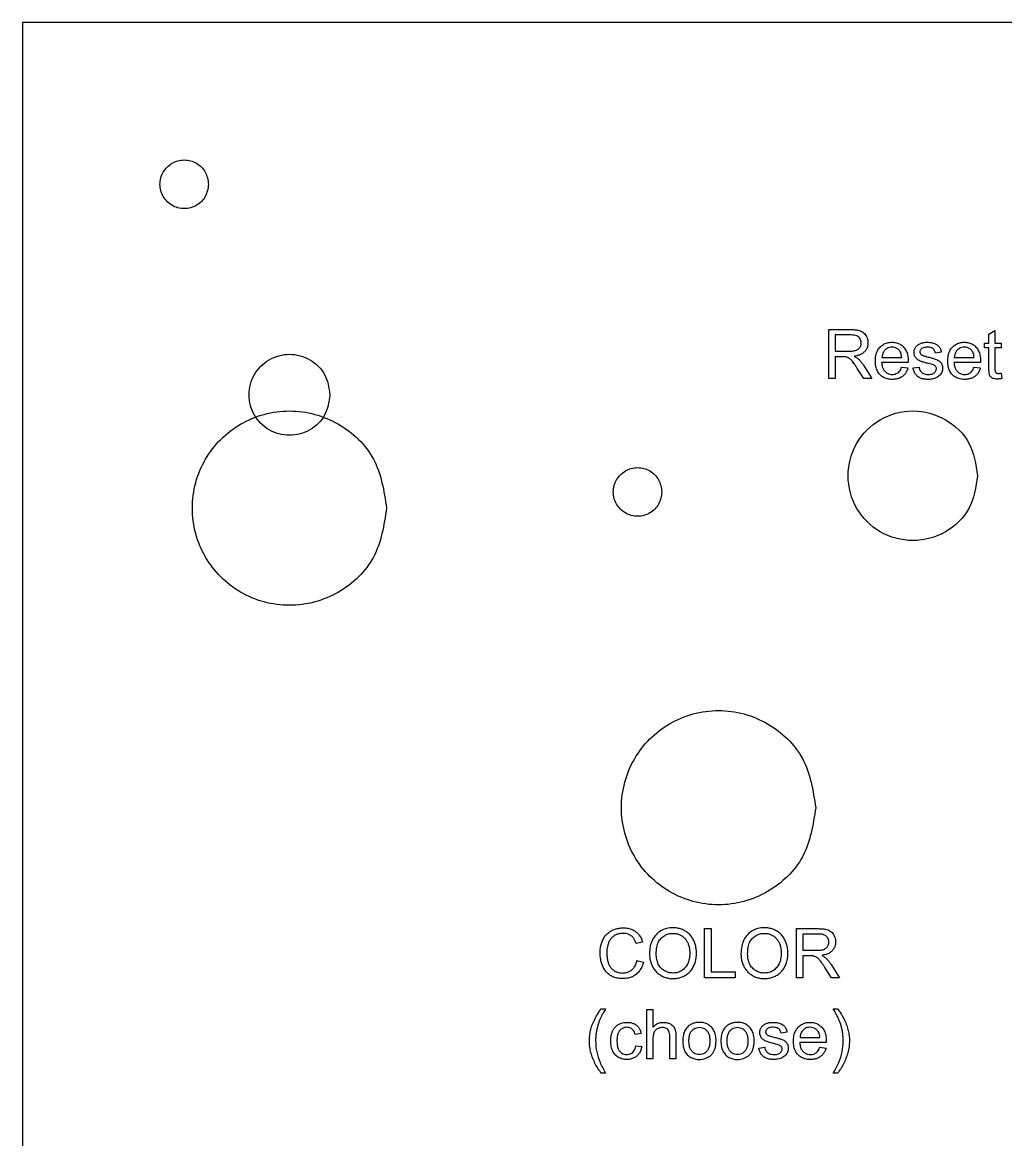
# Model space of a CAD drawing. Extents: x 20 to 296, y 20 to 296.
# Drawn here: x 20 to 80.7, y 227 to 296 of the extents above; entities that cross this region are included whole.
import ezdxf

# ---------------------------------------------------------------- set-up
doc = ezdxf.new("R2010")
doc.units = 0
doc.layers.add('backplate_C4_v3.0', color=7, linetype='CONTINUOUS')

msp = doc.modelspace()

# ---------------------------------------------------------------- linework, layer by layer
at = {"layer": 'backplate_C4_v3.0', "color": 7}
for p, q in [((295.999997, 296.000025), (19.999999, 296.000025)), ((19.999999, 296.000025), (19.999999, 20.000027)), ((69.804058, 274.000027), (69.804058, 277.030333)), ((69.804058, 277.030333), (71.147645, 277.030333)), ((71.164181, 276.69547), (70.205067, 276.69547)), ((70.205067, 276.69547), (70.205067, 275.692947)), ((79.699127, 276.738878), (80.06913, 276.96212)), ((79.699127, 276.195242), (79.699127, 276.738878)), ((80.06913, 276.96212), (80.06913, 276.195242)), ((79.426275, 275.905854), (79.426275, 276.195242)), ((79.426275, 276.195242), (79.699127, 276.195242)), ((80.06913, 276.195242), (80.443267, 276.195242)), ((80.443267, 276.195242), (80.443267, 275.905854)), ((70.205067, 275.692947), (71.06703, 275.692947)), ((70.205067, 275.692947), (70.205067, 275.692947)), ((70.670155, 275.345681), (70.205067, 275.345681)), ((70.205067, 275.345681), (70.205067, 274.000027)), ((76.752148, 275.628868), (76.388346, 275.579259)), ((79.699127, 275.905854), (79.426275, 275.905854)), ((79.699127, 274.642882), (79.699127, 275.905854)), ((80.443267, 275.905854), (80.06913, 275.905854)), ((80.06913, 275.905854), (80.06913, 274.622211)), ((71.970334, 274.000027), (71.569324, 274.63048)), ((71.947596, 274.824783), (72.474696, 274.000027)), ((74.704325, 275.00255), (73.067216, 275.00255)), ((73.0879, 275.308474), (74.313665, 275.308474)), ((73.0879, 275.308474), (73.0879, 275.308474)), ((74.309517, 274.706961), (74.309531, 274.706961)), ((74.309531, 274.706961), (74.694004, 274.659418)), ((75.011686, 274.655284), (75.379622, 274.713162)), ((75.011686, 274.655284), (75.011686, 274.655284)), ((79.174725, 275.00255), (77.537616, 275.00255)), ((77.558301, 275.308474), (78.784065, 275.308474)), ((77.558301, 275.308474), (77.558301, 275.308474)), ((78.779918, 274.706961), (78.779932, 274.706961)), ((78.779932, 274.706961), (79.164404, 274.659418)), ((70.205067, 274.000027), (69.804058, 274.000027)), ((69.804058, 274.000027), (69.804058, 274.000027)), ((72.474696, 274.000027), (71.970334, 274.000027)), ((80.443266, 274.332823), (80.443267, 274.332823)), ((80.443267, 274.332823), (80.497011, 274.004161)), ((62.133203, 237.000023), (62.133203, 240.030329)), ((62.133203, 240.030329), (62.534213, 240.030329)), ((62.534213, 240.030329), (62.534213, 237.357624)), ((67.803208, 237.000023), (67.803208, 240.030329)), ((67.803208, 240.030329), (69.146795, 240.030329)), ((69.163331, 239.695466), (68.204217, 239.695466)), ((68.204217, 239.695466), (68.204217, 238.692943)), ((58.311215, 239.199372), (57.916407, 239.106355)), ((57.961882, 238.062491), (58.362891, 237.961205)), ((57.961882, 238.062491), (57.961882, 238.062491)), ((58.73425, 238.475902), (58.73425, 238.475902)), ((59.147662, 238.469701), (59.147662, 238.469701)), ((64.381517, 238.475902), (64.381517, 238.475902)), ((64.794929, 238.469701), (64.794929, 238.469701)), ((68.204217, 238.692943), (69.06618, 238.692943)), ((68.204217, 238.692943), (68.204217, 238.692943)), ((68.669305, 238.345678), (68.204217, 238.345678)), ((68.204217, 238.345678), (68.204217, 237.000024)), ((69.969484, 237.000023), (69.568475, 237.630476)), ((69.946746, 237.824779), (70.473846, 237.000023)), ((64.026628, 237.000023), (62.133203, 237.000023)), ((62.133203, 237.000023), (62.133203, 237.000023)), ((62.534213, 237.357624), (64.026628, 237.357624)), ((64.026628, 237.357624), (64.026628, 237.000023)), ((68.204217, 237.000024), (67.803208, 237.000024)), ((67.803208, 237.000024), (67.803208, 237.000023)), ((70.473846, 237.000023), (69.969484, 237.000023)), ((55.756285, 235.082016), (56.022935, 235.082016)), ((58.571584, 232.000033), (58.571584, 235.030339)), ((58.571584, 235.030339), (58.943654, 235.030339)), ((58.943654, 235.030339), (58.943654, 233.943067)), ((70.080445, 235.082016), (70.347096, 235.082016)), ((58.218117, 233.550326), (57.856382, 233.494516)), ((59.987518, 232.000033), (59.987518, 233.391163)), ((60.359588, 233.391163), (60.359588, 232.000033)), ((67.224418, 233.628875), (66.860615, 233.579265)), ((68.03057, 233.308481), (69.256335, 233.308481)), ((68.03057, 233.308481), (68.03057, 233.308481)), ((57.887388, 232.804119), (58.253257, 232.756576)), ((57.887388, 232.804119), (57.887388, 232.804119)), ((58.943654, 233.200994), (58.943654, 232.000033)), ((60.786824, 233.097641), (60.786824, 233.097641)), ((61.169229, 233.097641), (61.169229, 233.097641)), ((63.140558, 233.097641), (63.140558, 233.097641)), ((63.522963, 233.097641), (63.522963, 233.097641)), ((65.483955, 232.655291), (65.851891, 232.713168)), ((65.483955, 232.655291), (65.483955, 232.655291)), ((69.646995, 233.002556), (68.009885, 233.002556)), ((69.252187, 232.706967), (69.252201, 232.706967)), ((69.252201, 232.706967), (69.636674, 232.659425)), ((58.943654, 232.000033), (58.571584, 232.000033)), ((58.571584, 232.000033), (58.571584, 232.000033)), ((60.359588, 232.000033), (59.987518, 232.000033)), ((56.022935, 231.109132), (55.756285, 231.109132)), ((55.756285, 231.109132), (55.756285, 231.109132)), ((70.347096, 231.109132), (70.080445, 231.109132)), ((70.347096, 231.109132), (70.347096, 231.109132))]:
    msp.add_line(p, q, dxfattribs=at)
for points, knots in [([(31.5, 286.00001), (31.458773, 286.264436), (31.37754, 286.785446), (30.780367, 287.359038), (30.001376, 287.571574), (29.214207, 287.359038), (28.641085, 286.785446), (28.428394, 286.000018), (28.641089, 285.214593), (29.21421, 284.641017), (30.001376, 284.428482), (30.780364, 284.641017), (31.377536, 285.214593), (31.458772, 285.735592), (31.5, 286.00001)], [0, 0, 0, 0, 0.784292, 1.545323, 2.329612, 3.113902, 3.874932, 4.659224, 5.443492, 6.204516, 6.988806, 7.773094, 8.534118, 9.318387, 9.318387, 9.318387, 9.318387]), ([(71.06703, 275.692947), (71.123748, 275.693921), (71.228664, 275.695723), (71.372901, 275.713739), (71.493506, 275.743348), (71.592063, 275.790585), (71.672895, 275.852144), (71.735472, 275.928732), (71.779846, 276.015146), (71.80753, 276.107751), (71.817154, 276.216783), (71.802892, 276.337812), (71.748152, 276.460911), (71.657711, 276.565136), (71.527944, 276.644434), (71.357833, 276.688689), (71.232583, 276.693075), (71.164181, 276.69547)], [0, 0, 0, 0, 0.170071, 0.31459, 0.435313, 0.540912, 0.64014, 0.737713, 0.834993, 0.92983, 1.025793, 1.161736, 1.290671, 1.424024, 1.569585, 1.739945, 1.944933, 1.944933, 1.944933, 1.944933]), ([(71.147645, 277.030333), (71.23057, 277.028897), (71.38258, 277.026264), (71.589545, 277.000206), (71.759006, 276.955423), (71.89807, 276.884857), (72.012968, 276.786078), (72.105294, 276.661705), (72.175179, 276.519797), (72.217832, 276.364753), (72.232274, 276.189408), (72.212874, 276.001358), (72.141137, 275.813723), (72.021778, 275.650129), (71.851044, 275.517662), (71.628921, 275.423784), (71.462359, 275.394482), (71.372954, 275.378754)], [0, 0, 0, 0, 0.248676, 0.455845, 0.624375, 0.771986, 0.919588, 1.07471, 1.233611, 1.391578, 1.554102, 1.759139, 1.953254, 2.149823, 2.35916, 2.59367, 2.865407, 2.865407, 2.865407, 2.865407]), ([(74.694004, 274.659418), (74.67114, 274.588777), (74.626914, 274.452139), (74.510645, 274.273208), (74.361315, 274.129021), (74.177665, 274.023562), (73.962375, 273.96208), (73.70871, 273.942784), (73.435937, 273.968609), (73.1699, 274.068832), (72.952112, 274.237934), (72.792356, 274.470697), (72.69938, 274.759203), (72.673825, 275.082819), (72.699733, 275.409247), (72.79337, 275.707166), (72.955718, 275.945146), (73.169392, 276.120025), (73.426995, 276.225206), (73.705084, 276.25491), (73.980811, 276.225603), (74.231166, 276.122202), (74.439469, 275.951025), (74.598297, 275.717849), (74.68973, 275.425792), (74.707416, 275.20543), (74.706201, 275.073593), (74.705465, 275.040519), (74.70473, 275.016023), (74.704325, 275.00255)], [0, 0, 0, 0, 0.221958, 0.429327, 0.632699, 0.83952, 1.057968, 1.298636, 1.599469, 1.872784, 2.14003, 2.413798, 2.706858, 3.03883, 3.38205, 3.684042, 3.964597, 4.233981, 4.500897, 4.787257, 5.064869, 5.32463, 5.58792, 5.862739, 6.158848, 6.495601, 6.521326, 6.554406, 6.594845, 6.594845, 6.594845, 6.594845]), ([(75.379622, 274.713162), (75.38837, 274.667173), (75.405037, 274.579547), (75.464189, 274.462548), (75.548247, 274.368353), (75.660219, 274.301701), (75.796654, 274.263232), (75.947753, 274.25291), (76.096425, 274.262212), (76.227397, 274.294541), (76.328725, 274.353044), (76.39904, 274.428741), (76.443398, 274.513972), (76.456473, 274.601658), (76.445302, 274.684178), (76.405974, 274.754307), (76.34431, 274.808535), (76.251635, 274.847513), (76.124263, 274.888293), (75.939922, 274.936095), (75.734637, 274.989088), (75.544895, 275.047996), (75.402061, 275.09985), (75.297355, 275.16125), (75.215782, 275.231794), (75.151229, 275.31454), (75.106765, 275.408052), (75.079313, 275.508174), (75.071108, 275.609248), (75.078346, 275.707148), (75.100577, 275.798711), (75.137795, 275.884716), (75.188479, 275.963397), (75.250425, 276.033889), (75.318044, 276.090066), (75.390606, 276.135589), (75.470082, 276.17088), (75.5618, 276.201404), (75.662826, 276.226689), (75.770903, 276.241693), (75.899632, 276.246934), (76.043208, 276.239858), (76.19538, 276.215798), (76.332231, 276.174631), (76.451674, 276.120317), (76.550837, 276.052659), (76.627435, 275.970045), (76.684165, 275.871929), (76.727074, 275.757302), (76.743475, 275.673297), (76.752148, 275.628868)], [0, 0, 0, 0, 0.139877, 0.266523, 0.387987, 0.513837, 0.651835, 0.809476, 0.966075, 1.097452, 1.210501, 1.311747, 1.403573, 1.494426, 1.573458, 1.649015, 1.730515, 1.814863, 1.948427, 2.132118, 2.38583, 2.584359, 2.728302, 2.840443, 2.94642, 3.050059, 3.152884, 3.255012, 3.359896, 3.455494, 3.548409, 3.641204, 3.735305, 3.828059, 3.92166, 3.998007, 4.084341, 4.18181, 4.28776, 4.39631, 4.508505, 4.673846, 4.826767, 4.969538, 5.101268, 5.219016, 5.327259, 5.436209, 5.557014, 5.692633, 5.692633, 5.692633, 5.692633]), ([(79.164404, 274.659418), (79.14154, 274.588777), (79.097315, 274.452139), (78.981045, 274.273208), (78.831715, 274.129021), (78.648065, 274.023562), (78.432776, 273.96208), (78.17911, 273.942784), (77.906337, 273.968609), (77.6403, 274.068832), (77.422512, 274.237934), (77.262757, 274.470697), (77.16978, 274.759203), (77.144225, 275.082819), (77.170133, 275.409247), (77.26377, 275.707166), (77.426118, 275.945146), (77.639793, 276.120025), (77.897396, 276.225206), (78.175484, 276.25491), (78.451212, 276.225603), (78.701566, 276.122201), (78.909869, 275.951025), (79.068697, 275.717849), (79.160131, 275.425792), (79.177816, 275.20543), (79.176602, 275.073593), (79.175865, 275.040519), (79.17513, 275.016023), (79.174725, 275.00255)], [0, 0, 0, 0, 0.221958, 0.429326, 0.632699, 0.83952, 1.057968, 1.298636, 1.599469, 1.872783, 2.140029, 2.413797, 2.706857, 3.03883, 3.38205, 3.684041, 3.964596, 4.23398, 4.500897, 4.787257, 5.064869, 5.324629, 5.58792, 5.862739, 6.158848, 6.495601, 6.521325, 6.554406, 6.594845, 6.594845, 6.594845, 6.594845]), ([(39, 273.000043), (38.931287, 273.44075), (38.7959, 274.309094), (37.800608, 275.26507), (36.502292, 275.619291), (35.190346, 275.26507), (34.23514, 274.309093), (33.880659, 273.000035), (34.235137, 271.690973), (35.190343, 270.734982), (36.502292, 270.38076), (37.800611, 270.734982), (38.795904, 271.690973), (38.931288, 272.559328), (39, 273.000043)], [0, 0, 0, 0, 1.307142, 2.575521, 3.88267, 5.189818, 6.458195, 7.765337, 9.072503, 10.340887, 11.648036, 12.955185, 14.22357, 15.530736, 15.530736, 15.530736, 15.530736]), ([(71.569324, 274.63048), (71.532861, 274.686556), (71.465625, 274.789958), (71.369298, 274.929315), (71.285992, 275.042358), (71.211719, 275.131447), (71.143949, 275.200244), (71.079079, 275.250017), (71.016934, 275.285969), (70.955958, 275.312888), (70.896651, 275.332505), (70.832034, 275.340529), (70.757515, 275.345046), (70.701403, 275.345454), (70.670155, 275.345681)], [0, 0, 0, 0, 0.200659, 0.37, 0.508172, 0.621772, 0.717753, 0.797223, 0.866279, 0.9326, 0.997037, 1.052741, 1.127311, 1.221032, 1.221032, 1.221032, 1.221032]), ([(71.372954, 275.378754), (71.405756, 275.362336), (71.466888, 275.331737), (71.548265, 275.281805), (71.637468, 275.211744), (71.733496, 275.109849), (71.845613, 274.97578), (71.91287, 274.876198), (71.947596, 274.824783)], [0, 0, 0, 0, 0.110019, 0.205039, 0.285856, 0.449561, 0.623797, 0.809789, 0.809789, 0.809789, 0.809789]), ([(74.313665, 275.308474), (74.306713, 275.365236), (74.293828, 275.470428), (74.247992, 275.612772), (74.168103, 275.741184), (74.049769, 275.849394), (73.888805, 275.924928), (73.717296, 275.945407), (73.551233, 275.927523), (73.401774, 275.868425), (73.274446, 275.771671), (73.17465, 275.642389), (73.108207, 275.484031), (73.094865, 275.368687), (73.0879, 275.308474)], [0, 0, 0, 0, 0.171353, 0.317556, 0.444445, 0.621142, 0.790681, 0.969363, 1.132401, 1.287346, 1.445408, 1.606336, 1.772178, 1.953303, 1.953303, 1.953303, 1.953303]), ([(76.388346, 275.579259), (76.381125, 275.614763), (76.367194, 275.683258), (76.316697, 275.774681), (76.24546, 275.84839), (76.15222, 275.902832), (76.037057, 275.933482), (75.901819, 275.941769), (75.763751, 275.934154), (75.638319, 275.908912), (75.544373, 275.861093), (75.481128, 275.799371), (75.441478, 275.730522), (75.430818, 275.664603), (75.436578, 275.609047), (75.452155, 275.564435), (75.478535, 275.523291), (75.515103, 275.485071), (75.563943, 275.452261), (75.620482, 275.424697), (75.698722, 275.401912), (75.808136, 275.369946), (75.976483, 275.324005), (76.16996, 275.271346), (76.353635, 275.21413), (76.491848, 275.163747), (76.597577, 275.110635), (76.681111, 275.044544), (76.74934, 274.965015), (76.799858, 274.87075), (76.829037, 274.762056), (76.838308, 274.64428), (76.826935, 274.52225), (76.789136, 274.402866), (76.72816, 274.290732), (76.645214, 274.188452), (76.538566, 274.102808), (76.412487, 274.034477), (76.269575, 273.985892), (76.113702, 273.956235), (75.917833, 273.946234), (75.698835, 273.96081), (75.474775, 274.017404), (75.292973, 274.118298), (75.157245, 274.263524), (75.059218, 274.445267), (75.028074, 274.582874), (75.011686, 274.655284)], [0, 0, 0, 0, 0.108181, 0.208702, 0.308431, 0.41242, 0.528454, 0.66254, 0.817397, 0.942582, 1.043572, 1.128838, 1.204395, 1.277985, 1.324882, 1.37086, 1.418334, 1.470478, 1.528392, 1.59393, 1.658355, 1.772401, 1.93611, 2.181747, 2.373947, 2.513087, 2.622805, 2.727293, 2.830428, 2.935132, 3.045299, 3.165595, 3.287929, 3.410623, 3.538566, 3.668814, 3.803004, 3.946179, 4.096895, 4.254054, 4.42063, 4.684117, 4.909766, 5.108723, 5.298631, 5.498409, 5.720294, 5.720294, 5.720294, 5.720294]), ([(78.784065, 275.308474), (78.777113, 275.365236), (78.764228, 275.470428), (78.718393, 275.612772), (78.638504, 275.741185), (78.520169, 275.849394), (78.359205, 275.924928), (78.187697, 275.945407), (78.021633, 275.927523), (77.872174, 275.868425), (77.744847, 275.771671), (77.64505, 275.64239), (77.578607, 275.484031), (77.565265, 275.368687), (77.558301, 275.308474)], [0, 0, 0, 0, 0.171353, 0.317556, 0.444444, 0.621142, 0.790681, 0.969363, 1.132401, 1.287346, 1.445408, 1.606336, 1.772178, 1.953303, 1.953303, 1.953303, 1.953303]), ([(73.067216, 275.00255), (73.074612, 274.927843), (73.08849, 274.78766), (73.157257, 274.596523), (73.263588, 274.44546), (73.399154, 274.33565), (73.558386, 274.269055), (73.716057, 274.251477), (73.858497, 274.263369), (73.977931, 274.299519), (74.084518, 274.360794), (74.176402, 274.450133), (74.253728, 274.567419), (74.290152, 274.658524), (74.309517, 274.706961)], [0, 0, 0, 0, 0.224604, 0.421457, 0.60181, 0.772187, 0.938029, 1.112515, 1.242829, 1.36466, 1.483825, 1.608094, 1.745686, 1.901882, 1.901882, 1.901882, 1.901882]), ([(77.537616, 275.00255), (77.545012, 274.927843), (77.55889, 274.78766), (77.627657, 274.596523), (77.733988, 274.44546), (77.869554, 274.33565), (78.028786, 274.269055), (78.186457, 274.251477), (78.328898, 274.263369), (78.448331, 274.299519), (78.554919, 274.360794), (78.646802, 274.450133), (78.724128, 274.567419), (78.760552, 274.658524), (78.779918, 274.706961)], [0, 0, 0, 0, 0.224604, 0.421457, 0.601809, 0.772187, 0.938029, 1.112515, 1.242829, 1.364661, 1.483825, 1.608095, 1.745686, 1.901883, 1.901883, 1.901883, 1.901883]), ([(80.497011, 274.004161), (80.463399, 273.997598), (80.398912, 273.985007), (80.304966, 273.973855), (80.203002, 273.969397), (80.096746, 273.97492), (79.990143, 273.994786), (79.902996, 274.030777), (79.834253, 274.079075), (79.780457, 274.13582), (79.737114, 274.208374), (79.714233, 274.314266), (79.701037, 274.461695), (79.699822, 274.576897), (79.699127, 274.642882)], [0, 0, 0, 0, 0.102713, 0.197066, 0.283501, 0.408646, 0.515533, 0.607244, 0.689185, 0.765716, 0.840442, 0.939491, 1.087033, 1.284846, 1.284846, 1.284846, 1.284846]), ([(80.06913, 274.622211), (80.069387, 274.591011), (80.069833, 274.536954), (80.075348, 274.468632), (80.084117, 274.420306), (80.103213, 274.38881), (80.124877, 274.364262), (80.152301, 274.34313), (80.187855, 274.328384), (80.231316, 274.319898), (80.278202, 274.317626), (80.328666, 274.319753), (80.383147, 274.324687), (80.422232, 274.329977), (80.443266, 274.332823)], [0, 0, 0, 0, 0.0935, 0.161994, 0.206169, 0.238787, 0.271002, 0.304121, 0.341668, 0.385316, 0.436391, 0.482124, 0.536769, 0.600439, 0.600439, 0.600439, 0.600439]), ([(42.5, 266.000015), (42.335091, 267.057717), (42.010164, 269.14175), (39.621463, 271.436102), (36.505505, 272.286229), (33.356832, 271.436102), (31.064336, 269.14175), (30.213583, 266.000018), (31.064334, 262.858288), (33.356838, 260.563952), (36.505505, 259.713841), (39.621458, 260.563952), (42.010165, 262.858288), (42.335091, 264.942315), (42.5, 266.000015)], [0, 0, 0, 0, 3.137159, 6.18127, 9.318426, 12.455581, 15.49969, 18.636849, 21.773999, 24.818096, 27.955249, 31.092402, 34.136501, 37.273651, 37.273651, 37.273651, 37.273651]), ([(79.000001, 268.000018), (78.890061, 268.705157), (78.673444, 270.094517), (77.080968, 271.62408), (75.003666, 272.190825), (72.904554, 271.62408), (71.376214, 270.094517), (70.809043, 268.000022), (71.37622, 265.90553), (72.904552, 264.375965), (75.003666, 263.809206), (77.08097, 264.375965), (78.673438, 265.90553), (78.89006, 267.294885), (79.000001, 268.000018)], [0, 0, 0, 0, 2.09145, 4.120857, 6.21229, 8.303723, 10.33313, 12.42458, 14.516015, 16.545427, 18.636862, 20.728297, 22.757709, 24.849144, 24.849144, 24.849144, 24.849144]), ([(59.499997, 267.000034), (59.45877, 267.264458), (59.377537, 267.785463), (58.780351, 268.359037), (58.001366, 268.571557), (57.214204, 268.359039), (56.641086, 267.785458), (56.42841, 267.000031), (56.641088, 266.214602), (57.214199, 265.641004), (58.001366, 265.428471), (58.780357, 265.641007), (59.377536, 266.214596), (59.458769, 266.735608), (59.499997, 267.000034)], [0, 0, 0, 0, 0.784284, 1.545306, 2.329596, 3.113877, 3.874888, 4.659169, 5.443459, 6.204481, 6.988765, 7.773058, 8.534092, 9.318385, 9.318385, 9.318385, 9.318385]), ([(68.999985, 247.500031), (68.835079, 248.557732), (68.510158, 250.641762), (66.121472, 252.93612), (63.005515, 253.786245), (59.856843, 252.936118), (57.564341, 250.641767), (56.713585, 247.500031), (57.564341, 244.358294), (59.856843, 242.063943), (63.005515, 241.213817), (66.121472, 242.063941), (68.510158, 244.3583), (68.835079, 246.442329), (68.999985, 247.500031)], [0, 0, 0, 0, 3.137157, 6.181257, 9.318408, 12.455567, 15.49968, 18.636839, 21.773998, 24.818111, 27.95527, 31.09242, 34.136521, 37.273677, 37.273677, 37.273677, 37.273677]), ([(58.362891, 237.961205), (58.331667, 237.858325), (58.271931, 237.661501), (58.116295, 237.402965), (57.916829, 237.198907), (57.677013, 237.052187), (57.402746, 236.964831), (57.105913, 236.940751), (56.811661, 236.960833), (56.540064, 237.024946), (56.307216, 237.136794), (56.115167, 237.29568), (55.956863, 237.492849), (55.835416, 237.72596), (55.748642, 237.983313), (55.695104, 238.25654), (55.678101, 238.544218), (55.69582, 238.833808), (55.75505, 239.112547), (55.855032, 239.363229), (55.993286, 239.581936), (56.167937, 239.764752), (56.37607, 239.905193), (56.606936, 240.007168), (56.855913, 240.069199), (57.123497, 240.089113), (57.395928, 240.06707), (57.657642, 239.989869), (57.884829, 239.858932), (58.073374, 239.680305), (58.222243, 239.457755), (58.280911, 239.287378), (58.311215, 239.199372)], [0, 0, 0, 0, 0.32157, 0.615213, 0.895366, 1.169918, 1.450133, 1.750771, 2.057947, 2.33201, 2.583051, 2.825608, 3.073537, 3.336769, 3.609863, 3.885796, 4.169534, 4.472215, 4.753593, 5.020791, 5.277619, 5.52517, 5.773681, 6.025908, 6.278748, 6.53954, 6.827781, 7.094142, 7.351386, 7.606794, 7.867263, 8.145552, 8.145552, 8.145552, 8.145552]), ([(57.916407, 239.106355), (57.891963, 239.17431), (57.846017, 239.302049), (57.742771, 239.467036), (57.616335, 239.593044), (57.46548, 239.679083), (57.292897, 239.72944), (57.096341, 239.744169), (56.890774, 239.728059), (56.690913, 239.672744), (56.518544, 239.578494), (56.376308, 239.45184), (56.263863, 239.298272), (56.187655, 239.120951), (56.136505, 238.932223), (56.104074, 238.737517), (56.093747, 238.523585), (56.104757, 238.298876), (56.141374, 238.071839), (56.201316, 237.866844), (56.290575, 237.688269), (56.409875, 237.540466), (56.556966, 237.429143), (56.720398, 237.350246), (56.894818, 237.30154), (57.08616, 237.285684), (57.285488, 237.304259), (57.481432, 237.370022), (57.652731, 237.480387), (57.794454, 237.635055), (57.902019, 237.833223), (57.941208, 237.98331), (57.961882, 238.062491)], [0, 0, 0, 0, 0.21619, 0.40638, 0.578699, 0.746321, 0.921805, 1.113627, 1.334668, 1.53749, 1.731036, 1.918622, 2.104536, 2.297298, 2.494003, 2.690195, 2.888225, 3.135435, 3.363796, 3.576745, 3.773755, 3.958849, 4.141313, 4.322407, 4.500438, 4.681426, 4.895653, 5.09655, 5.295569, 5.500359, 5.719603, 5.964432, 5.964432, 5.964432, 5.964432]), ([(58.73425, 238.475902), (58.741627, 238.632494), (58.755551, 238.928078), (58.893276, 239.337488), (59.123402, 239.665655), (59.425195, 239.909624), (59.788893, 240.056467), (60.141332, 240.094098), (60.453628, 240.070366), (60.710295, 240.00284), (60.945102, 239.890868), (61.15348, 239.73932), (61.327829, 239.548801), (61.46212, 239.324067), (61.561375, 239.07348), (61.620238, 238.799078), (61.638577, 238.509656), (61.619702, 238.218625), (61.557794, 237.939947), (61.454665, 237.685643), (61.313897, 237.460496), (61.13488, 237.272235), (60.922927, 237.127404), (60.688754, 237.024643), (60.439999, 236.961464), (60.177243, 236.941415), (59.910738, 236.962527), (59.651009, 237.031825), (59.415236, 237.147653), (59.207458, 237.302486), (59.033834, 237.494081), (58.901099, 237.717111), (58.805923, 237.95955), (58.745055, 238.214647), (58.737867, 238.388446), (58.73425, 238.475902)], [0, 0, 0, 0, 0.468633, 0.884596, 1.276148, 1.656, 2.032689, 2.436507, 2.707977, 2.968864, 3.227851, 3.484045, 3.737155, 3.997085, 4.265137, 4.542329, 4.835369, 5.132596, 5.414422, 5.688023, 5.952004, 6.206395, 6.461672, 6.716883, 6.969891, 7.227954, 7.504059, 7.768143, 8.029455, 8.287378, 8.541043, 8.799985, 9.061426, 9.320163, 9.582242, 9.582242, 9.582242, 9.582242]), ([(59.147662, 238.469701), (59.153031, 238.355742), (59.16319, 238.140137), (59.263263, 237.841036), (59.42867, 237.59946), (59.64572, 237.421302), (59.902704, 237.312193), (60.182586, 237.280819), (60.463054, 237.312266), (60.72219, 237.422465), (60.938667, 237.604719), (61.105715, 237.85275), (61.201454, 238.165608), (61.225169, 238.471394), (61.210625, 238.743961), (61.169369, 238.961505), (61.099026, 239.156991), (61.003907, 239.330091), (60.879704, 239.476129), (60.729926, 239.590515), (60.562752, 239.676767), (60.379245, 239.728327), (60.161212, 239.74626), (59.916547, 239.71897), (59.664028, 239.616676), (59.438162, 239.451679), (59.260198, 239.200483), (59.162393, 238.859687), (59.152879, 238.607824), (59.147662, 238.469701)], [0, 0, 0, 0, 0.34102, 0.645195, 0.932516, 1.208363, 1.476344, 1.758256, 2.044326, 2.314116, 2.590362, 2.882047, 3.198646, 3.560476, 3.796995, 4.016039, 4.222152, 4.417838, 4.605497, 4.792793, 4.979737, 5.16666, 5.360561, 5.633302, 5.896747, 6.169323, 6.46173, 6.80256, 7.216451, 7.216451, 7.216451, 7.216451]), ([(64.381517, 238.475902), (64.388894, 238.632494), (64.402818, 238.928078), (64.540543, 239.337488), (64.770669, 239.665655), (65.072462, 239.909624), (65.43616, 240.056467), (65.788599, 240.094098), (66.100896, 240.070366), (66.357563, 240.00284), (66.59237, 239.890868), (66.800748, 239.73932), (66.975096, 239.548801), (67.109388, 239.324067), (67.208642, 239.07348), (67.267506, 238.799078), (67.285844, 238.509656), (67.26697, 238.218625), (67.205061, 237.939946), (67.101932, 237.685643), (66.961164, 237.460496), (66.782147, 237.272235), (66.570194, 237.127404), (66.336021, 237.024643), (66.087266, 236.961464), (65.82451, 236.941415), (65.558006, 236.962527), (65.298276, 237.031825), (65.062503, 237.147653), (64.854725, 237.302486), (64.681101, 237.494081), (64.548367, 237.717111), (64.45319, 237.95955), (64.392322, 238.214647), (64.385134, 238.388446), (64.381517, 238.475902)], [0, 0, 0, 0, 0.468633, 0.884596, 1.276148, 1.656, 2.032689, 2.436507, 2.707977, 2.968864, 3.227851, 3.484045, 3.737155, 3.997085, 4.265137, 4.542329, 4.835369, 5.132596, 5.414422, 5.688023, 5.952004, 6.206395, 6.461672, 6.716883, 6.969891, 7.227954, 7.50406, 7.768144, 8.029455, 8.287378, 8.541044, 8.799985, 9.061426, 9.320163, 9.582242, 9.582242, 9.582242, 9.582242]), ([(64.794929, 238.469701), (64.800298, 238.355742), (64.810457, 238.140137), (64.91053, 237.841036), (65.075937, 237.59946), (65.292987, 237.421302), (65.549971, 237.312193), (65.829853, 237.280819), (66.110322, 237.312266), (66.369457, 237.422465), (66.585934, 237.604719), (66.752983, 237.85275), (66.848722, 238.165608), (66.872437, 238.471394), (66.857893, 238.743961), (66.816636, 238.961505), (66.746293, 239.156991), (66.651174, 239.330091), (66.526972, 239.476129), (66.377193, 239.590515), (66.210019, 239.676767), (66.026512, 239.728327), (65.808479, 239.74626), (65.563814, 239.71897), (65.311296, 239.616676), (65.085429, 239.451679), (64.907465, 239.200483), (64.80966, 238.859687), (64.800146, 238.607824), (64.794929, 238.469701)], [0, 0, 0, 0, 0.34102, 0.645195, 0.932516, 1.208363, 1.476344, 1.758256, 2.044327, 2.314116, 2.590362, 2.882048, 3.198646, 3.560476, 3.796995, 4.01604, 4.222153, 4.417839, 4.605497, 4.792794, 4.979737, 5.16666, 5.360561, 5.633303, 5.896747, 6.169323, 6.46173, 6.80256, 7.216451, 7.216451, 7.216451, 7.216451]), ([(69.06618, 238.692943), (69.122899, 238.693918), (69.227814, 238.69572), (69.372051, 238.713735), (69.492657, 238.743344), (69.591213, 238.790581), (69.672045, 238.85214), (69.734623, 238.928728), (69.778996, 239.015143), (69.80668, 239.107747), (69.816304, 239.21678), (69.802042, 239.337808), (69.747302, 239.460908), (69.656861, 239.565133), (69.527094, 239.644431), (69.356983, 239.688685), (69.231734, 239.693071), (69.163331, 239.695466)], [0, 0, 0, 0, 0.170071, 0.31459, 0.435313, 0.540912, 0.64014, 0.737713, 0.834993, 0.92983, 1.025793, 1.161736, 1.290671, 1.424024, 1.569585, 1.739945, 1.944933, 1.944933, 1.944933, 1.944933]), ([(69.146795, 240.030329), (69.229721, 240.028893), (69.38173, 240.02626), (69.588695, 240.000203), (69.758156, 239.95542), (69.89722, 239.884853), (70.012118, 239.786074), (70.104444, 239.661701), (70.174329, 239.519794), (70.216982, 239.364749), (70.231424, 239.189405), (70.212024, 239.001354), (70.140286, 238.813719), (70.020928, 238.650126), (69.850194, 238.517658), (69.628071, 238.42378), (69.461509, 238.394479), (69.372104, 238.378751)], [0, 0, 0, 0, 0.248676, 0.455845, 0.624375, 0.771986, 0.919588, 1.074709, 1.23361, 1.391578, 1.554102, 1.759139, 1.953254, 2.149823, 2.35916, 2.593669, 2.865407, 2.865407, 2.865407, 2.865407]), ([(69.568475, 237.630476), (69.532011, 237.686553), (69.464775, 237.789955), (69.368448, 237.929311), (69.285142, 238.042355), (69.210869, 238.131443), (69.143099, 238.20024), (69.078229, 238.250014), (69.016084, 238.285965), (68.955108, 238.312885), (68.895801, 238.332501), (68.831184, 238.340526), (68.756665, 238.345042), (68.700553, 238.345451), (68.669305, 238.345678)], [0, 0, 0, 0, 0.200659, 0.37, 0.508172, 0.621772, 0.717753, 0.797223, 0.866279, 0.9326, 0.997037, 1.052741, 1.127311, 1.221032, 1.221032, 1.221032, 1.221032]), ([(69.372104, 238.378751), (69.404906, 238.362332), (69.466038, 238.331733), (69.547415, 238.281801), (69.636618, 238.21174), (69.732646, 238.109845), (69.844763, 237.975776), (69.91202, 237.876195), (69.946746, 237.824779)], [0, 0, 0, 0, 0.110019, 0.205039, 0.285856, 0.449561, 0.623798, 0.809789, 0.809789, 0.809789, 0.809789]), ([(55.756285, 231.109132), (55.689402, 231.199086), (55.552972, 231.38258), (55.381264, 231.688965), (55.228884, 232.017664), (55.109382, 232.366501), (55.038067, 232.729388), (55.015748, 233.082699), (55.033983, 233.41994), (55.087091, 233.736238), (55.181732, 234.061528), (55.325276, 234.396786), (55.517019, 234.746467), (55.675055, 234.968099), (55.756285, 235.082016)], [0, 0, 0, 0, 0.33598, 0.68535, 1.051216, 1.421988, 1.788591, 2.157287, 2.48115, 2.799791, 3.117355, 3.495117, 3.891707, 4.311133, 4.311133, 4.311133, 4.311133]), ([(56.022935, 235.082016), (55.973246, 234.995802), (55.884866, 234.842456), (55.773565, 234.638256), (55.684404, 234.456438), (55.612107, 234.275524), (55.545698, 234.076779), (55.487132, 233.856598), (55.441297, 233.6158), (55.411531, 233.356007), (55.396023, 232.960253), (55.453737, 232.419708), (55.662848, 231.74397), (55.900048, 231.325784), (56.022935, 231.109132)], [0, 0, 0, 0, 0.29852, 0.530965, 0.697579, 0.905709, 1.11488, 1.32591, 1.588742, 1.849502, 2.10968, 2.775835, 3.469292, 4.214764, 4.214764, 4.214764, 4.214764]), ([(70.080445, 231.109132), (70.203335, 231.325784), (70.440541, 231.743971), (70.649611, 232.419705), (70.707386, 232.959725), (70.691827, 233.354241), (70.662294, 233.612035), (70.615532, 233.850976), (70.559003, 234.070632), (70.493193, 234.269406), (70.420687, 234.450667), (70.331711, 234.63391), (70.2196, 234.840132), (70.130526, 234.994965), (70.080445, 235.082016)], [0, 0, 0, 0, 0.745472, 1.438928, 2.105084, 2.363655, 2.622361, 2.882713, 3.09345, 3.302405, 3.510449, 3.678611, 3.913202, 4.214486, 4.214486, 4.214486, 4.214486]), ([(70.347096, 235.082016), (70.428325, 234.968099), (70.586361, 234.746467), (70.778105, 234.396786), (70.921647, 234.061528), (71.016291, 233.736238), (71.069387, 233.419941), (71.087672, 233.082693), (71.065138, 232.72934), (70.993222, 232.366342), (70.872142, 232.017934), (70.720322, 231.68905), (70.549229, 231.382745), (70.413567, 231.19911), (70.347096, 231.109132)], [0, 0, 0, 0, 0.419426, 0.816016, 1.193778, 1.511343, 1.829983, 2.153846, 2.522557, 2.889294, 3.260434, 3.626204, 3.975232, 4.310548, 4.310548, 4.310548, 4.310548]), ([(58.253257, 232.756576), (58.236631, 232.677396), (58.204687, 232.52526), (58.098376, 232.321153), (57.952266, 232.157452), (57.772344, 232.036581), (57.563815, 231.96421), (57.321511, 231.94209), (57.062995, 231.969041), (56.810549, 232.069427), (56.601313, 232.237411), (56.446345, 232.470951), (56.357201, 232.763459), (56.335396, 233.052051), (56.348893, 233.311582), (56.387714, 233.521168), (56.452227, 233.710237), (56.543908, 233.875938), (56.66574, 234.012872), (56.814835, 234.115872), (56.980396, 234.189825), (57.158012, 234.235499), (57.355014, 234.25023), (57.560121, 234.233349), (57.761014, 234.173164), (57.930935, 234.069985), (58.067757, 233.929746), (58.168369, 233.7531), (58.201078, 233.619776), (58.218117, 233.550326)], [0, 0, 0, 0, 0.241821, 0.464631, 0.681286, 0.893853, 1.107847, 1.336222, 1.618999, 1.879886, 2.140116, 2.411671, 2.707793, 3.047457, 3.27498, 3.486061, 3.684793, 3.871872, 4.050457, 4.22945, 4.411299, 4.59195, 4.776752, 5.001593, 5.205795, 5.400182, 5.591346, 5.78791, 6.001628, 6.001628, 6.001628, 6.001628]), ([(57.856382, 233.494516), (57.843721, 233.540267), (57.819764, 233.626838), (57.757443, 233.741035), (57.676873, 233.8296), (57.581556, 233.893593), (57.472711, 233.931666), (57.336616, 233.944045), (57.181651, 233.925679), (57.022268, 233.855408), (56.888604, 233.73826), (56.788049, 233.570059), (56.733343, 233.35023), (56.718414, 233.098576), (56.732999, 232.846447), (56.785378, 232.62507), (56.88162, 232.455757), (57.011546, 232.339298), (57.166035, 232.26933), (57.324514, 232.250867), (57.471778, 232.26504), (57.597999, 232.310896), (57.707291, 232.387608), (57.79531, 232.49735), (57.857699, 232.639888), (57.877034, 232.746847), (57.887388, 232.804119)], [0, 0, 0, 0, 0.142071, 0.268825, 0.386195, 0.497988, 0.609781, 0.728255, 0.90539, 1.071963, 1.243038, 1.430337, 1.650488, 1.91579, 2.18448, 2.406088, 2.592208, 2.759253, 2.921143, 3.093011, 3.231849, 3.361769, 3.491315, 3.627478, 3.778591, 3.952773, 3.952773, 3.952773, 3.952773]), ([(58.943654, 233.943067), (59.003361, 234.003232), (59.12008, 234.120847), (59.352112, 234.22438), (59.569084, 234.250783), (59.753335, 234.238346), (59.896852, 234.206538), (60.024124, 234.152368), (60.134235, 234.08128), (60.222321, 233.991074), (60.287608, 233.880439), (60.330864, 233.744575), (60.355666, 233.578724), (60.358206, 233.457253), (60.359588, 233.391163)], [0, 0, 0, 0, 0.252493, 0.49359, 0.745259, 0.901122, 1.046036, 1.184037, 1.313986, 1.436778, 1.558726, 1.69585, 1.861913, 2.060084, 2.060084, 2.060084, 2.060084]), ([(59.987518, 233.391163), (59.985423, 233.447763), (59.981586, 233.551436), (59.942319, 233.692159), (59.871744, 233.799279), (59.775674, 233.87401), (59.656718, 233.916761), (59.533903, 233.928059), (59.415942, 233.918262), (59.310168, 233.888569), (59.211742, 233.840797), (59.123592, 233.778218), (59.052857, 233.699205), (59.000478, 233.604096), (58.966775, 233.489594), (58.946792, 233.353289), (58.944753, 233.254358), (58.943654, 233.200994)], [0, 0, 0, 0, 0.169582, 0.310615, 0.432282, 0.547968, 0.669417, 0.806355, 0.914961, 1.022952, 1.133893, 1.24176, 1.345214, 1.449257, 1.564758, 1.701379, 1.861379, 1.861379, 1.861379, 1.861379]), ([(60.786824, 233.097641), (60.792729, 233.222423), (60.803721, 233.45471), (60.918208, 233.771908), (61.103314, 233.999329), (61.323999, 234.145616), (61.561355, 234.228876), (61.824932, 234.253881), (62.096145, 234.225749), (62.353314, 234.123703), (62.566759, 233.95432), (62.730881, 233.726759), (62.826546, 233.442515), (62.849751, 233.149204), (62.83572, 232.877697), (62.795806, 232.651756), (62.724074, 232.463246), (62.6233, 232.308585), (62.497544, 232.180535), (62.34734, 232.080101), (62.180985, 232.005142), (62.001823, 231.959749), (61.782123, 231.943568), (61.532778, 231.969251), (61.273658, 232.070156), (61.057793, 232.238688), (60.896488, 232.47291), (60.801325, 232.768375), (60.791874, 232.982981), (60.786824, 233.097641)], [0, 0, 0, 0, 0.373287, 0.694893, 0.992798, 1.236514, 1.480586, 1.739701, 2.025041, 2.290916, 2.558147, 2.831839, 3.121011, 3.445963, 3.708865, 3.935481, 4.131461, 4.309577, 4.485466, 4.666189, 4.848457, 5.030443, 5.217534, 5.507183, 5.774723, 6.041064, 6.31643, 6.615589, 6.958788, 6.958788, 6.958788, 6.958788]), ([(61.169229, 233.097641), (61.172452, 233.011341), (61.178411, 232.851736), (61.238524, 232.633419), (61.342325, 232.463215), (61.479729, 232.343312), (61.6409, 232.270237), (61.815843, 232.249211), (61.990695, 232.270419), (62.151212, 232.344446), (62.28798, 232.465492), (62.392658, 232.637296), (62.450659, 232.859263), (62.466868, 233.10538), (62.450475, 233.348738), (62.390919, 233.561888), (62.284622, 233.727818), (62.149632, 233.848727), (61.989688, 233.922718), (61.815469, 233.944026), (61.640907, 233.922955), (61.479697, 233.849928), (61.342709, 233.73013), (61.238349, 233.560958), (61.178407, 233.343147), (61.172452, 233.183856), (61.169229, 233.097641)], [0, 0, 0, 0, 0.258503, 0.478079, 0.671308, 0.847936, 1.01724, 1.194237, 1.370126, 1.539087, 1.716299, 1.910503, 2.13339, 2.397617, 2.647897, 2.862385, 3.053897, 3.230937, 3.399272, 3.574023, 3.75102, 3.920324, 4.096952, 4.289207, 4.508122, 4.766396, 4.766396, 4.766396, 4.766396]), ([(63.140558, 233.097641), (63.146462, 233.222423), (63.157454, 233.45471), (63.271942, 233.771908), (63.457047, 233.999329), (63.677732, 234.145616), (63.915088, 234.228876), (64.178665, 234.253881), (64.449879, 234.225749), (64.707048, 234.123703), (64.920492, 233.95432), (65.084614, 233.726759), (65.18028, 233.442515), (65.203485, 233.149204), (65.189454, 232.877697), (65.14954, 232.651756), (65.077807, 232.463246), (64.977034, 232.308585), (64.851277, 232.180535), (64.701074, 232.080101), (64.534719, 232.005142), (64.355556, 231.959749), (64.135856, 231.943568), (63.886511, 231.969251), (63.627391, 232.070156), (63.411526, 232.238688), (63.250222, 232.47291), (63.155059, 232.768375), (63.145607, 232.982981), (63.140558, 233.097641)], [0, 0, 0, 0, 0.373287, 0.694893, 0.992798, 1.236514, 1.480586, 1.739701, 2.02504, 2.290916, 2.558147, 2.831839, 3.121011, 3.445963, 3.708865, 3.935481, 4.131461, 4.309577, 4.485466, 4.666189, 4.848457, 5.030443, 5.217535, 5.507183, 5.774723, 6.041064, 6.31643, 6.615589, 6.958788, 6.958788, 6.958788, 6.958788]), ([(63.522963, 233.097641), (63.526185, 233.011341), (63.532145, 232.851736), (63.592258, 232.633419), (63.696058, 232.463215), (63.833463, 232.343312), (63.994634, 232.270237), (64.169577, 232.249211), (64.344428, 232.270419), (64.504946, 232.344446), (64.641714, 232.465492), (64.746391, 232.637296), (64.804393, 232.859263), (64.820601, 233.10538), (64.804208, 233.348738), (64.744652, 233.561888), (64.638356, 233.727818), (64.503365, 233.848727), (64.343422, 233.922718), (64.169203, 233.944026), (63.99464, 233.922955), (63.83343, 233.849928), (63.696442, 233.73013), (63.592082, 233.560958), (63.532141, 233.343147), (63.526186, 233.183856), (63.522963, 233.097641)], [0, 0, 0, 0, 0.258503, 0.478079, 0.671308, 0.847936, 1.01724, 1.194237, 1.370126, 1.539087, 1.716299, 1.910503, 2.13339, 2.397617, 2.647897, 2.862385, 3.053897, 3.230937, 3.399272, 3.574023, 3.75102, 3.920324, 4.096952, 4.289207, 4.508122, 4.766396, 4.766396, 4.766396, 4.766396]), ([(66.860615, 233.579265), (66.853394, 233.61477), (66.839463, 233.683264), (66.788966, 233.774688), (66.717729, 233.848396), (66.624489, 233.902838), (66.509326, 233.933488), (66.374088, 233.941776), (66.23602, 233.93416), (66.110589, 233.908918), (66.016642, 233.8611), (65.953397, 233.799378), (65.913747, 233.730529), (65.903087, 233.664609), (65.908847, 233.609053), (65.924424, 233.564441), (65.950804, 233.523298), (65.987372, 233.485077), (66.036212, 233.452268), (66.092751, 233.424703), (66.170991, 233.401919), (66.280405, 233.369953), (66.448752, 233.324012), (66.642229, 233.271352), (66.825905, 233.214137), (66.964117, 233.163753), (67.069846, 233.110641), (67.153379, 233.044551), (67.221609, 232.965021), (67.272127, 232.870756), (67.301306, 232.762063), (67.310577, 232.644287), (67.299204, 232.522257), (67.261405, 232.402872), (67.20043, 232.290738), (67.117483, 232.188458), (67.010835, 232.102814), (66.884756, 232.034483), (66.741844, 231.985898), (66.585971, 231.956242), (66.390102, 231.94624), (66.171104, 231.960816), (65.947044, 232.01741), (65.765242, 232.118305), (65.629514, 232.26353), (65.531487, 232.445273), (65.500343, 232.58288), (65.483955, 232.655291)], [0, 0, 0, 0, 0.108181, 0.208702, 0.308431, 0.41242, 0.528454, 0.66254, 0.817397, 0.942582, 1.043572, 1.128838, 1.204395, 1.277985, 1.324882, 1.37086, 1.418334, 1.470478, 1.528392, 1.59393, 1.658355, 1.772402, 1.93611, 2.181747, 2.373948, 2.513087, 2.622805, 2.727293, 2.830428, 2.935132, 3.0453, 3.165595, 3.287929, 3.410623, 3.538566, 3.668814, 3.803005, 3.946179, 4.096896, 4.254054, 4.42063, 4.684118, 4.909767, 5.108723, 5.298631, 5.49841, 5.720294, 5.720294, 5.720294, 5.720294]), ([(65.851891, 232.713168), (65.860639, 232.66718), (65.877306, 232.579553), (65.936458, 232.462555), (66.020516, 232.368359), (66.132488, 232.301708), (66.268923, 232.263238), (66.420022, 232.252917), (66.568694, 232.262218), (66.699666, 232.294547), (66.800994, 232.35305), (66.871309, 232.428747), (66.915667, 232.513978), (66.928742, 232.601664), (66.917571, 232.684184), (66.878243, 232.754313), (66.816579, 232.808541), (66.723904, 232.84752), (66.596531, 232.8883), (66.412191, 232.936102), (66.206906, 232.989094), (66.017164, 233.048002), (65.87433, 233.099857), (65.769624, 233.161256), (65.688051, 233.231801), (65.623498, 233.314546), (65.579034, 233.408059), (65.551582, 233.50818), (65.543377, 233.609254), (65.550615, 233.707155), (65.572846, 233.798717), (65.610064, 233.884722), (65.660748, 233.963403), (65.722694, 234.033895), (65.790313, 234.090073), (65.862875, 234.135596), (65.942351, 234.170887), (66.034069, 234.20141), (66.135096, 234.226695), (66.243173, 234.241699), (66.371901, 234.24694), (66.515477, 234.239864), (66.667649, 234.215804), (66.8045, 234.174637), (66.923943, 234.120323), (67.023106, 234.052665), (67.099704, 233.970051), (67.156434, 233.871935), (67.199343, 233.757308), (67.215744, 233.673304), (67.224418, 233.628875)], [0, 0, 0, 0, 0.139877, 0.266523, 0.387987, 0.513837, 0.651835, 0.809476, 0.966075, 1.097452, 1.210501, 1.311747, 1.403573, 1.494426, 1.573458, 1.649015, 1.730515, 1.814863, 1.948428, 2.132118, 2.38583, 2.584359, 2.728302, 2.840443, 2.94642, 3.050059, 3.152884, 3.255012, 3.359896, 3.455494, 3.548409, 3.641204, 3.735304, 3.828059, 3.92166, 3.998007, 4.084341, 4.18181, 4.28776, 4.39631, 4.508505, 4.673846, 4.826767, 4.969538, 5.101268, 5.219016, 5.327259, 5.436209, 5.557014, 5.692633, 5.692633, 5.692633, 5.692633]), ([(69.636674, 232.659425), (69.61381, 232.588784), (69.569584, 232.452145), (69.453315, 232.273215), (69.303985, 232.129027), (69.120335, 232.023568), (68.905045, 231.962086), (68.65138, 231.94279), (68.378607, 231.968615), (68.11257, 232.068838), (67.894782, 232.237941), (67.735026, 232.470704), (67.64205, 232.759209), (67.616495, 233.082826), (67.642403, 233.409254), (67.73604, 233.707173), (67.898388, 233.945152), (68.112062, 234.120031), (68.369665, 234.225212), (68.647754, 234.254916), (68.923481, 234.225609), (69.173836, 234.122208), (69.382139, 233.951031), (69.540967, 233.717855), (69.6324, 233.425799), (69.650086, 233.205436), (69.648871, 233.0736), (69.648135, 233.040525), (69.647399, 233.01603), (69.646995, 233.002556)], [0, 0, 0, 0, 0.221958, 0.429326, 0.632699, 0.83952, 1.057968, 1.298636, 1.599469, 1.872784, 2.14003, 2.413798, 2.706858, 3.03883, 3.38205, 3.684042, 3.964597, 4.233981, 4.500897, 4.787257, 5.064869, 5.32463, 5.58792, 5.862739, 6.158848, 6.495601, 6.521326, 6.554406, 6.594845, 6.594845, 6.594845, 6.594845]), ([(69.256335, 233.308481), (69.249383, 233.365242), (69.236498, 233.470434), (69.190662, 233.612779), (69.110774, 233.741191), (68.992439, 233.8494), (68.831475, 233.924934), (68.659966, 233.945413), (68.493903, 233.927529), (68.344444, 233.868431), (68.217116, 233.771678), (68.11732, 233.642396), (68.050877, 233.484037), (68.037535, 233.368693), (68.03057, 233.308481)], [0, 0, 0, 0, 0.171353, 0.317556, 0.444444, 0.621142, 0.790681, 0.969363, 1.132401, 1.287346, 1.445408, 1.606336, 1.772178, 1.953303, 1.953303, 1.953303, 1.953303]), ([(68.009885, 233.002556), (68.017281, 232.927849), (68.03116, 232.787666), (68.099927, 232.596529), (68.206257, 232.445466), (68.341823, 232.335656), (68.501055, 232.269061), (68.658726, 232.251483), (68.801167, 232.263376), (68.920601, 232.299525), (69.027188, 232.3608), (69.119072, 232.45014), (69.196398, 232.567425), (69.232821, 232.65853), (69.252187, 232.706967)], [0, 0, 0, 0, 0.224604, 0.421457, 0.601809, 0.772187, 0.938029, 1.112515, 1.242829, 1.36466, 1.483825, 1.608095, 1.745686, 1.901882, 1.901882, 1.901882, 1.901882])]:
    msp.add_open_spline(points, degree=3, knots=knots, dxfattribs=at)

doc.saveas('drawing.dxf')
